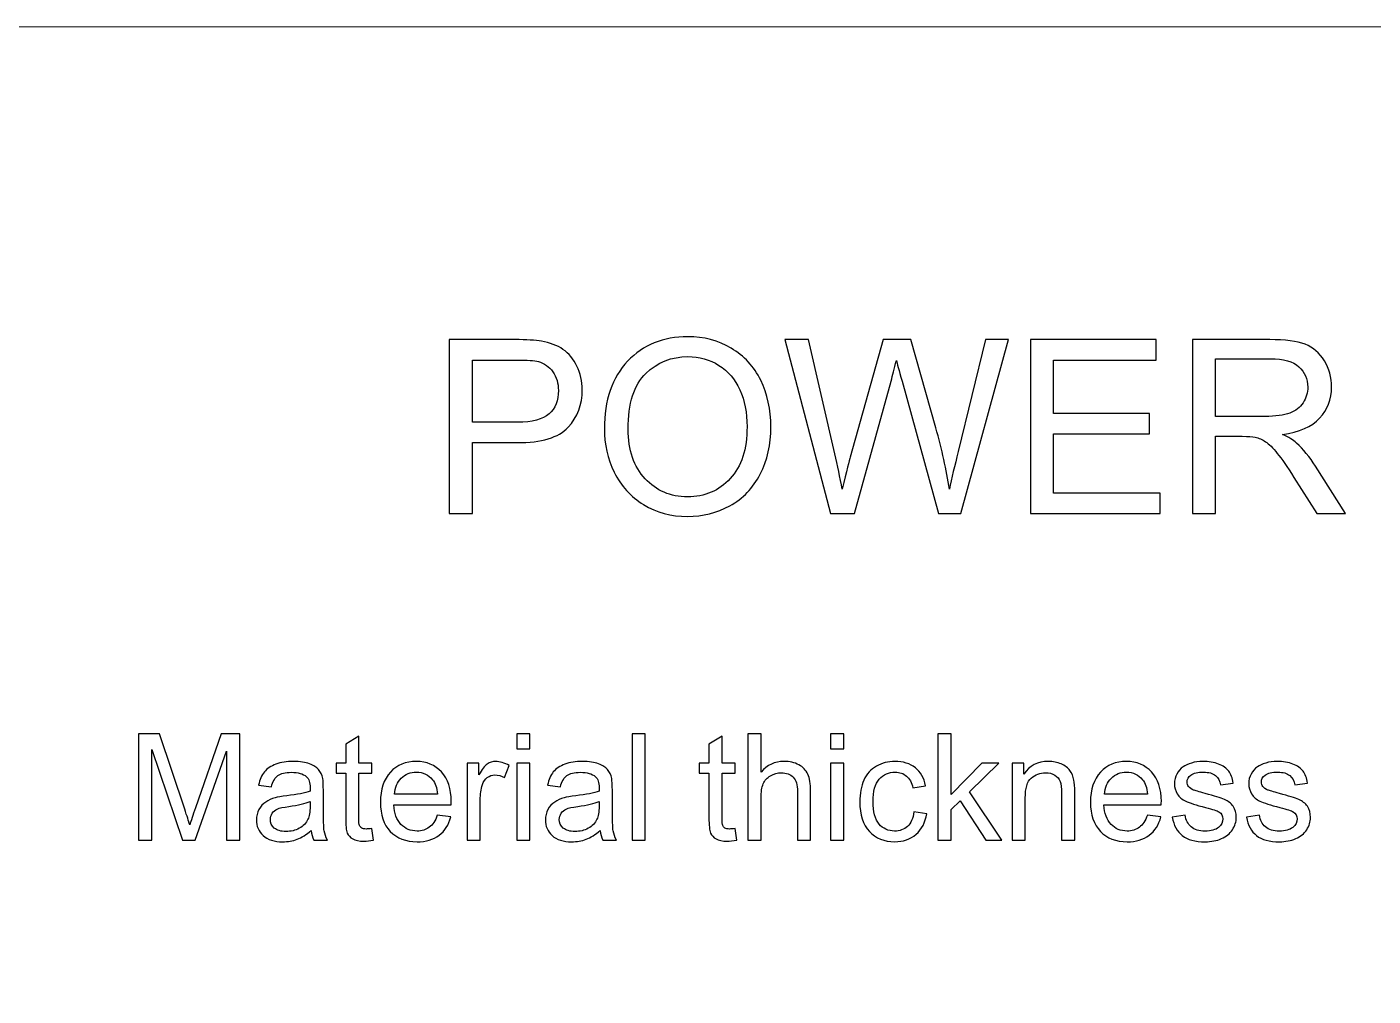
# Model space of a CAD drawing. Header units: centimetres. Extents: x -5.3 to 8.7, y 2.6 to 13.2.
# Drawn here: x -1.89 to 1.627, y 10.618 to 13.152 of the extents above; entities that cross this region are included whole.
import ezdxf

# ---------------------------------------------------------------- set-up
doc = ezdxf.new("R2010")
doc.units = ezdxf.units.CM
doc.header["$MEASUREMENT"] = 0
doc.layers.add('Layer 1', color=7, linetype='Continuous')

msp = doc.modelspace()

# ---------------------------------------------------------------- linework, layer by layer
at = {"layer": 'Layer 1', "color": 250, "lineweight": 9}
msp.add_lwpolyline([(-5.3368, 2.64968), (8.73188, 2.64968), (8.73188, 13.15154), (-5.3368, 13.15154), (-5.3368, 2.64968)], close=True, dxfattribs=at)
at = {"layer": 'Layer 1', "color": 250}
for points, knots in [([(-0.78662, 11.87957), (-0.78662, 11.87957), (-0.78662, 12.33423), (-0.78662, 12.33423), (-0.78662, 12.33423), (-0.61496, 12.33423), (-0.61496, 12.33423), (-0.5848, 12.33423), (-0.56173, 12.33275), (-0.54575, 12.32989), (-0.52342, 12.32619), (-0.50468, 12.3191), (-0.48955, 12.30872), (-0.47442, 12.29825), (-0.46225, 12.28364), (-0.45304, 12.26491), (-0.44383, 12.24618), (-0.43928, 12.22554), (-0.43928, 12.203), (-0.43928, 12.16447), (-0.45156, 12.13177), (-0.47622, 12.1051), (-0.50077, 12.07833), (-0.54532, 12.06499), (-0.60967, 12.06499), (-0.60967, 12.06499), (-0.7263, 12.06499), (-0.7263, 12.06499), (-0.7263, 12.06499), (-0.7263, 11.87957), (-0.7263, 11.87957), (-0.7263, 11.87957), (-0.78662, 11.87957), (-0.78662, 11.87957)], [0, 0, 0, 0, 0.0909091, 0.0909091, 0.0909091, 0.1818182, 0.1818182, 0.1818182, 0.2727273, 0.2727273, 0.2727273, 0.3636364, 0.3636364, 0.3636364, 0.4545455, 0.4545455, 0.4545455, 0.5454545, 0.5454545, 0.5454545, 0.6363636, 0.6363636, 0.6363636, 0.7272727, 0.7272727, 0.7272727, 0.8181818, 0.8181818, 0.8181818, 0.9090909, 0.9090909, 0.9090909, 1, 1, 1, 1]), ([(-0.38149, 12.10087), (-0.38149, 12.17622), (-0.36117, 12.23528), (-0.32064, 12.27793), (-0.2801, 12.32058), (-0.22782, 12.34185), (-0.16368, 12.34185), (-0.12167, 12.34185), (-0.08389, 12.3318), (-0.05013, 12.31179), (-0.01647, 12.29179), (0.00925, 12.26385), (0.02692, 12.22797), (0.0446, 12.1922), (0.05349, 12.15156), (0.05349, 12.10616), (0.05349, 12.06012), (0.04417, 12.01885), (0.02555, 11.98255), (0.00692, 11.94614), (-0.01943, 11.91862), (-0.05351, 11.9), (-0.0877, 11.88126), (-0.12453, 11.87195), (-0.164, 11.87195), (-0.20686, 11.87195), (-0.24507, 11.88232), (-0.27883, 11.90296), (-0.31249, 11.9236), (-0.3381, 11.95175), (-0.35545, 11.98752), (-0.37281, 12.02319), (-0.38149, 12.06097), (-0.38149, 12.10087)], [0, 0, 0, 0, 0.0909091, 0.0909091, 0.0909091, 0.1818182, 0.1818182, 0.1818182, 0.2727273, 0.2727273, 0.2727273, 0.3636364, 0.3636364, 0.3636364, 0.4545455, 0.4545455, 0.4545455, 0.5454545, 0.5454545, 0.5454545, 0.6363636, 0.6363636, 0.6363636, 0.7272727, 0.7272727, 0.7272727, 0.8181818, 0.8181818, 0.8181818, 0.9090909, 0.9090909, 0.9090909, 1, 1, 1, 1]), ([(0.20927, 11.87957), (0.20927, 11.87957), (0.08957, 12.33423), (0.08957, 12.33423), (0.08957, 12.33423), (0.15191, 12.33423), (0.15191, 12.33423), (0.15191, 12.33423), (0.22017, 12.0361), (0.22017, 12.0361), (0.22758, 12.00488), (0.23414, 11.97387), (0.23975, 11.94318), (0.25171, 11.99165), (0.25869, 12.01959), (0.2607, 12.027), (0.2607, 12.027), (0.34664, 12.33423), (0.34664, 12.33423), (0.34664, 12.33423), (0.41914, 12.33423), (0.41914, 12.33423), (0.41914, 12.33423), (0.48433, 12.10404), (0.48433, 12.10404), (0.50031, 12.04689), (0.51216, 11.99324), (0.51978, 11.94318), (0.52582, 11.97186), (0.53354, 12.00477), (0.54296, 12.04192), (0.54296, 12.04192), (0.61397, 12.33423), (0.61397, 12.33423), (0.61397, 12.33423), (0.67441, 12.33423), (0.67441, 12.33423), (0.67441, 12.33423), (0.54995, 11.87957), (0.54995, 11.87957), (0.54995, 11.87957), (0.49142, 11.87957), (0.49142, 11.87957), (0.49142, 11.87957), (0.39606, 12.22596), (0.39606, 12.22596), (0.38802, 12.25496), (0.38315, 12.27274), (0.38135, 12.2793), (0.37617, 12.25856), (0.37151, 12.24078), (0.36749, 12.22607), (0.36749, 12.22607), (0.27213, 11.87957), (0.27213, 11.87957), (0.27213, 11.87957), (0.20927, 11.87957), (0.20927, 11.87957)], [0, 0, 0, 0, 0.0526316, 0.0526316, 0.0526316, 0.1052632, 0.1052632, 0.1052632, 0.1578947, 0.1578947, 0.1578947, 0.2105263, 0.2105263, 0.2105263, 0.2631579, 0.2631579, 0.2631579, 0.3157895, 0.3157895, 0.3157895, 0.3684211, 0.3684211, 0.3684211, 0.4210526, 0.4210526, 0.4210526, 0.4736842, 0.4736842, 0.4736842, 0.5263158, 0.5263158, 0.5263158, 0.5789474, 0.5789474, 0.5789474, 0.6315789, 0.6315789, 0.6315789, 0.6842105, 0.6842105, 0.6842105, 0.7368421, 0.7368421, 0.7368421, 0.7894737, 0.7894737, 0.7894737, 0.8421053, 0.8421053, 0.8421053, 0.8947368, 0.8947368, 0.8947368, 0.9473684, 0.9473684, 0.9473684, 1, 1, 1, 1]), ([(0.73145, 11.87957), (0.73145, 11.87957), (0.73145, 12.33423), (0.73145, 12.33423), (0.73145, 12.33423), (1.05974, 12.33423), (1.05974, 12.33423), (1.05974, 12.33423), (1.05974, 12.28089), (1.05974, 12.28089), (1.05974, 12.28089), (0.79177, 12.28089), (0.79177, 12.28089), (0.79177, 12.28089), (0.79177, 12.14119), (0.79177, 12.14119), (0.79177, 12.14119), (1.0426, 12.14119), (1.0426, 12.14119), (1.0426, 12.14119), (1.0426, 12.08785), (1.0426, 12.08785), (1.0426, 12.08785), (0.79177, 12.08785), (0.79177, 12.08785), (0.79177, 12.08785), (0.79177, 11.93291), (0.79177, 11.93291), (0.79177, 11.93291), (1.07054, 11.93291), (1.07054, 11.93291), (1.07054, 11.93291), (1.07054, 11.87957), (1.07054, 11.87957), (1.07054, 11.87957), (0.73145, 11.87957), (0.73145, 11.87957)], [0, 0, 0, 0, 0.0833333, 0.0833333, 0.0833333, 0.1666667, 0.1666667, 0.1666667, 0.25, 0.25, 0.25, 0.3333333, 0.3333333, 0.3333333, 0.4166667, 0.4166667, 0.4166667, 0.5, 0.5, 0.5, 0.5833333, 0.5833333, 0.5833333, 0.6666667, 0.6666667, 0.6666667, 0.75, 0.75, 0.75, 0.8333333, 0.8333333, 0.8333333, 0.9166667, 0.9166667, 0.9166667, 1, 1, 1, 1]), ([(1.155, 11.87957), (1.155, 11.87957), (1.155, 12.33423), (1.155, 12.33423), (1.155, 12.33423), (1.3565, 12.33423), (1.3565, 12.33423), (1.39704, 12.33423), (1.42783, 12.3301), (1.44889, 12.32195), (1.46996, 12.3138), (1.48678, 12.29941), (1.49938, 12.27877), (1.51197, 12.25814), (1.51822, 12.23528), (1.51822, 12.2103), (1.51822, 12.17802), (1.50774, 12.15082), (1.48689, 12.1287), (1.46604, 12.10658), (1.43387, 12.09261), (1.39026, 12.08658), (1.40624, 12.07896), (1.41831, 12.07134), (1.42656, 12.06393), (1.44413, 12.04785), (1.46075, 12.02763), (1.47631, 12.0034), (1.47631, 12.0034), (1.55494, 11.87957), (1.55494, 11.87957), (1.55494, 11.87957), (1.4798, 11.87957), (1.4798, 11.87957), (1.4798, 11.87957), (1.41968, 11.97419), (1.41968, 11.97419), (1.40222, 12.0016), (1.38772, 12.02245), (1.3764, 12.03694), (1.36497, 12.05144), (1.35481, 12.0615), (1.34581, 12.06732), (1.33692, 12.07303), (1.32772, 12.07706), (1.3184, 12.07938), (1.31163, 12.08076), (1.30052, 12.0815), (1.28496, 12.0815), (1.28496, 12.0815), (1.21532, 12.0815), (1.21532, 12.0815), (1.21532, 12.0815), (1.21532, 11.87957), (1.21532, 11.87957), (1.21532, 11.87957), (1.155, 11.87957), (1.155, 11.87957)], [0, 0, 0, 0, 0.0526316, 0.0526316, 0.0526316, 0.1052632, 0.1052632, 0.1052632, 0.1578947, 0.1578947, 0.1578947, 0.2105263, 0.2105263, 0.2105263, 0.2631579, 0.2631579, 0.2631579, 0.3157895, 0.3157895, 0.3157895, 0.3684211, 0.3684211, 0.3684211, 0.4210526, 0.4210526, 0.4210526, 0.4736842, 0.4736842, 0.4736842, 0.5263158, 0.5263158, 0.5263158, 0.5789474, 0.5789474, 0.5789474, 0.6315789, 0.6315789, 0.6315789, 0.6842105, 0.6842105, 0.6842105, 0.7368421, 0.7368421, 0.7368421, 0.7894737, 0.7894737, 0.7894737, 0.8421053, 0.8421053, 0.8421053, 0.8947368, 0.8947368, 0.8947368, 0.9473684, 0.9473684, 0.9473684, 1, 1, 1, 1]), ([(-0.7263, 12.11833), (-0.7263, 12.11833), (-0.60882, 12.11833), (-0.60882, 12.11833), (-0.56988, 12.11833), (-0.54236, 12.12553), (-0.52596, 12.14003), (-0.50966, 12.15453), (-0.50151, 12.17485), (-0.50151, 12.2012), (-0.50151, 12.22014), (-0.50627, 12.23644), (-0.5159, 12.24999), (-0.52553, 12.26353), (-0.53823, 12.27253), (-0.5539, 12.27687), (-0.56406, 12.27951), (-0.58279, 12.28089), (-0.60999, 12.28089), (-0.60999, 12.28089), (-0.7263, 12.28089), (-0.7263, 12.28089), (-0.7263, 12.28089), (-0.7263, 12.11833), (-0.7263, 12.11833)], [0, 0, 0, 0, 0.125, 0.125, 0.125, 0.25, 0.25, 0.25, 0.375, 0.375, 0.375, 0.5, 0.5, 0.5, 0.625, 0.625, 0.625, 0.75, 0.75, 0.75, 0.875, 0.875, 0.875, 1, 1, 1, 1]), ([(-0.31926, 12.09981), (-0.31926, 12.04509), (-0.30455, 12.00202), (-0.27513, 11.97059), (-0.24571, 11.93915), (-0.20877, 11.92339), (-0.16432, 11.92339), (-0.11902, 11.92339), (-0.08188, 11.93926), (-0.05256, 11.97101), (-0.02335, 12.00276), (-0.00874, 12.04785), (-0.00874, 12.10627), (-0.00874, 12.1432), (-0.01499, 12.17548), (-0.02748, 12.203), (-0.03997, 12.23051), (-0.05827, 12.25189), (-0.0823, 12.26703), (-0.10643, 12.28216), (-0.13342, 12.28978), (-0.16337, 12.28978), (-0.20591, 12.28978), (-0.24253, 12.27518), (-0.27322, 12.24597), (-0.30391, 12.21676), (-0.31926, 12.16807), (-0.31926, 12.09981)], [0, 0, 0, 0, 0.1111111, 0.1111111, 0.1111111, 0.2222222, 0.2222222, 0.2222222, 0.3333333, 0.3333333, 0.3333333, 0.4444444, 0.4444444, 0.4444444, 0.5555556, 0.5555556, 0.5555556, 0.6666667, 0.6666667, 0.6666667, 0.7777778, 0.7777778, 0.7777778, 0.8888889, 0.8888889, 0.8888889, 1, 1, 1, 1]), ([(1.21532, 12.13357), (1.21532, 12.13357), (1.34444, 12.13357), (1.34444, 12.13357), (1.37195, 12.13357), (1.39333, 12.13643), (1.40878, 12.14214), (1.42424, 12.14775), (1.43598, 12.15685), (1.44392, 12.16945), (1.45196, 12.18194), (1.45599, 12.19548), (1.45599, 12.21019), (1.45599, 12.23168), (1.44826, 12.24946), (1.4327, 12.26332), (1.41714, 12.27719), (1.39259, 12.28407), (1.35904, 12.28407), (1.35904, 12.28407), (1.21532, 12.28407), (1.21532, 12.28407), (1.21532, 12.28407), (1.21532, 12.13357), (1.21532, 12.13357)], [0, 0, 0, 0, 0.125, 0.125, 0.125, 0.25, 0.25, 0.25, 0.375, 0.375, 0.375, 0.5, 0.5, 0.5, 0.625, 0.625, 0.625, 0.75, 0.75, 0.75, 0.875, 0.875, 0.875, 1, 1, 1, 1]), ([(-1.59864, 11.02609), (-1.59864, 11.02609), (-1.59864, 11.30394), (-1.59864, 11.30394), (-1.59864, 11.30394), (-1.54353, 11.30394), (-1.54353, 11.30394), (-1.54353, 11.30394), (-1.47782, 11.10726), (-1.47782, 11.10726), (-1.47174, 11.08896), (-1.46734, 11.07524), (-1.46456, 11.06612), (-1.46139, 11.07621), (-1.45641, 11.09109), (-1.44969, 11.11069), (-1.44969, 11.11069), (-1.38281, 11.30394), (-1.38281, 11.30394), (-1.38281, 11.30394), (-1.33359, 11.30394), (-1.33359, 11.30394), (-1.33359, 11.30394), (-1.33359, 11.02609), (-1.33359, 11.02609), (-1.33359, 11.02609), (-1.3689, 11.02609), (-1.3689, 11.02609), (-1.3689, 11.02609), (-1.3689, 11.25854), (-1.3689, 11.25854), (-1.3689, 11.25854), (-1.45001, 11.02609), (-1.45001, 11.02609), (-1.45001, 11.02609), (-1.48312, 11.02609), (-1.48312, 11.02609), (-1.48312, 11.02609), (-1.56332, 11.26281), (-1.56332, 11.26281), (-1.56332, 11.26281), (-1.56332, 11.02609), (-1.56332, 11.02609), (-1.56332, 11.02609), (-1.59864, 11.02609), (-1.59864, 11.02609)], [0, 0, 0, 0, 0.0666667, 0.0666667, 0.0666667, 0.1333333, 0.1333333, 0.1333333, 0.2, 0.2, 0.2, 0.2666667, 0.2666667, 0.2666667, 0.3333333, 0.3333333, 0.3333333, 0.4, 0.4, 0.4, 0.4666667, 0.4666667, 0.4666667, 0.5333333, 0.5333333, 0.5333333, 0.6, 0.6, 0.6, 0.6666667, 0.6666667, 0.6666667, 0.7333333, 0.7333333, 0.7333333, 0.8, 0.8, 0.8, 0.8666667, 0.8666667, 0.8666667, 0.9333333, 0.9333333, 0.9333333, 1, 1, 1, 1]), ([(-0.98893, 11.05655), (-0.98893, 11.05655), (-0.98427, 11.02641), (-0.98427, 11.02641), (-0.99384, 11.02441), (-1.00245, 11.02337), (-1.00995, 11.02337), (-1.0223, 11.02337), (-1.03187, 11.02531), (-1.03873, 11.02926), (-1.04552, 11.0332), (-1.05031, 11.03831), (-1.05309, 11.04472), (-1.05587, 11.05112), (-1.05723, 11.06457), (-1.05723, 11.08508), (-1.05723, 11.08508), (-1.05723, 11.20111), (-1.05723, 11.20111), (-1.05723, 11.20111), (-1.08245, 11.20111), (-1.08245, 11.20111), (-1.08245, 11.20111), (-1.08245, 11.22749), (-1.08245, 11.22749), (-1.08245, 11.22749), (-1.05723, 11.22749), (-1.05723, 11.22749), (-1.05723, 11.22749), (-1.05723, 11.27729), (-1.05723, 11.27729), (-1.05723, 11.27729), (-1.02308, 11.2978), (-1.02308, 11.2978), (-1.02308, 11.2978), (-1.02308, 11.22749), (-1.02308, 11.22749), (-1.02308, 11.22749), (-0.98893, 11.22749), (-0.98893, 11.22749), (-0.98893, 11.22749), (-0.98893, 11.20111), (-0.98893, 11.20111), (-0.98893, 11.20111), (-1.02308, 11.20111), (-1.02308, 11.20111), (-1.02308, 11.20111), (-1.02308, 11.08313), (-1.02308, 11.08313), (-1.02308, 11.07337), (-1.0225, 11.0671), (-1.02127, 11.06431), (-1.0201, 11.06153), (-1.01816, 11.05933), (-1.01545, 11.05765), (-1.01273, 11.05604), (-1.00885, 11.05519), (-1.0038, 11.05519), (-1.00005, 11.05519), (-0.99507, 11.05565), (-0.98893, 11.05655)], [0, 0, 0, 0, 0.05, 0.05, 0.05, 0.1, 0.1, 0.1, 0.15, 0.15, 0.15, 0.2, 0.2, 0.2, 0.25, 0.25, 0.25, 0.3, 0.3, 0.3, 0.35, 0.35, 0.35, 0.4, 0.4, 0.4, 0.45, 0.45, 0.45, 0.5, 0.5, 0.5, 0.55, 0.55, 0.55, 0.6, 0.6, 0.6, 0.65, 0.65, 0.65, 0.7, 0.7, 0.7, 0.75, 0.75, 0.75, 0.8, 0.8, 0.8, 0.85, 0.85, 0.85, 0.9, 0.9, 0.9, 0.95, 0.95, 0.95, 1, 1, 1, 1]), ([(-0.61018, 11.26513), (-0.61018, 11.26513), (-0.61018, 11.30394), (-0.61018, 11.30394), (-0.61018, 11.30394), (-0.57603, 11.30394), (-0.57603, 11.30394), (-0.57603, 11.30394), (-0.57603, 11.26513), (-0.57603, 11.26513), (-0.57603, 11.26513), (-0.61018, 11.26513), (-0.61018, 11.26513)], [0, 0, 0, 0, 0.25, 0.25, 0.25, 0.5, 0.5, 0.5, 0.75, 0.75, 0.75, 1, 1, 1, 1]), ([(-0.30891, 11.02609), (-0.30891, 11.02609), (-0.30891, 11.30394), (-0.30891, 11.30394), (-0.30891, 11.30394), (-0.27476, 11.30394), (-0.27476, 11.30394), (-0.27476, 11.30394), (-0.27476, 11.02609), (-0.27476, 11.02609), (-0.27476, 11.02609), (-0.30891, 11.02609), (-0.30891, 11.02609)], [0, 0, 0, 0, 0.25, 0.25, 0.25, 0.5, 0.5, 0.5, 0.75, 0.75, 0.75, 1, 1, 1, 1]), ([(-0.03999, 11.05655), (-0.03999, 11.05655), (-0.03533, 11.02641), (-0.03533, 11.02641), (-0.0449, 11.02441), (-0.05351, 11.02337), (-0.06101, 11.02337), (-0.07336, 11.02337), (-0.08293, 11.02531), (-0.08979, 11.02926), (-0.09658, 11.0332), (-0.10137, 11.03831), (-0.10415, 11.04472), (-0.10693, 11.05112), (-0.10829, 11.06457), (-0.10829, 11.08508), (-0.10829, 11.08508), (-0.10829, 11.20111), (-0.10829, 11.20111), (-0.10829, 11.20111), (-0.13351, 11.20111), (-0.13351, 11.20111), (-0.13351, 11.20111), (-0.13351, 11.22749), (-0.13351, 11.22749), (-0.13351, 11.22749), (-0.10829, 11.22749), (-0.10829, 11.22749), (-0.10829, 11.22749), (-0.10829, 11.27729), (-0.10829, 11.27729), (-0.10829, 11.27729), (-0.07414, 11.2978), (-0.07414, 11.2978), (-0.07414, 11.2978), (-0.07414, 11.22749), (-0.07414, 11.22749), (-0.07414, 11.22749), (-0.03999, 11.22749), (-0.03999, 11.22749), (-0.03999, 11.22749), (-0.03999, 11.20111), (-0.03999, 11.20111), (-0.03999, 11.20111), (-0.07414, 11.20111), (-0.07414, 11.20111), (-0.07414, 11.20111), (-0.07414, 11.08313), (-0.07414, 11.08313), (-0.07414, 11.07337), (-0.07356, 11.0671), (-0.07233, 11.06431), (-0.07116, 11.06153), (-0.06922, 11.05933), (-0.06651, 11.05765), (-0.06379, 11.05604), (-0.05991, 11.05519), (-0.05486, 11.05519), (-0.05111, 11.05519), (-0.04613, 11.05565), (-0.03999, 11.05655)], [0, 0, 0, 0, 0.05, 0.05, 0.05, 0.1, 0.1, 0.1, 0.15, 0.15, 0.15, 0.2, 0.2, 0.2, 0.25, 0.25, 0.25, 0.3, 0.3, 0.3, 0.35, 0.35, 0.35, 0.4, 0.4, 0.4, 0.45, 0.45, 0.45, 0.5, 0.5, 0.5, 0.55, 0.55, 0.55, 0.6, 0.6, 0.6, 0.65, 0.65, 0.65, 0.7, 0.7, 0.7, 0.75, 0.75, 0.75, 0.8, 0.8, 0.8, 0.85, 0.85, 0.85, 0.9, 0.9, 0.9, 0.95, 0.95, 0.95, 1, 1, 1, 1]), ([(-0.00629, 11.02609), (-0.00629, 11.02609), (-0.00629, 11.30394), (-0.00629, 11.30394), (-0.00629, 11.30394), (0.02786, 11.30394), (0.02786, 11.30394), (0.02786, 11.30394), (0.02786, 11.20395), (0.02786, 11.20395), (0.04371, 11.22251), (0.06369, 11.23176), (0.08788, 11.23176), (0.10269, 11.23176), (0.11556, 11.22885), (0.12656, 11.22297), (0.13749, 11.21708), (0.14531, 11.209), (0.15004, 11.19865), (0.15476, 11.1883), (0.15709, 11.17323), (0.15709, 11.15357), (0.15709, 11.15357), (0.15709, 11.02609), (0.15709, 11.02609), (0.15709, 11.02609), (0.12294, 11.02609), (0.12294, 11.02609), (0.12294, 11.02609), (0.12294, 11.15344), (0.12294, 11.15344), (0.12294, 11.17045), (0.11925, 11.18287), (0.11194, 11.19063), (0.10457, 11.19839), (0.09422, 11.20227), (0.08077, 11.20227), (0.07074, 11.20227), (0.0613, 11.19968), (0.05244, 11.19444), (0.04358, 11.1892), (0.0373, 11.18209), (0.03349, 11.1731), (0.02974, 11.16417), (0.02786, 11.15182), (0.02786, 11.13604), (0.02786, 11.13604), (0.02786, 11.02609), (0.02786, 11.02609), (0.02786, 11.02609), (-0.00629, 11.02609), (-0.00629, 11.02609)], [0, 0, 0, 0, 0.0588235, 0.0588235, 0.0588235, 0.1176471, 0.1176471, 0.1176471, 0.1764706, 0.1764706, 0.1764706, 0.2352941, 0.2352941, 0.2352941, 0.2941176, 0.2941176, 0.2941176, 0.3529412, 0.3529412, 0.3529412, 0.4117647, 0.4117647, 0.4117647, 0.4705882, 0.4705882, 0.4705882, 0.5294118, 0.5294118, 0.5294118, 0.5882353, 0.5882353, 0.5882353, 0.6470588, 0.6470588, 0.6470588, 0.7058824, 0.7058824, 0.7058824, 0.7647059, 0.7647059, 0.7647059, 0.8235294, 0.8235294, 0.8235294, 0.8823529, 0.8823529, 0.8823529, 0.9411765, 0.9411765, 0.9411765, 1, 1, 1, 1]), ([(0.20954, 11.26513), (0.20954, 11.26513), (0.20954, 11.30394), (0.20954, 11.30394), (0.20954, 11.30394), (0.24369, 11.30394), (0.24369, 11.30394), (0.24369, 11.30394), (0.24369, 11.26513), (0.24369, 11.26513), (0.24369, 11.26513), (0.20954, 11.26513), (0.20954, 11.26513)], [0, 0, 0, 0, 0.25, 0.25, 0.25, 0.5, 0.5, 0.5, 0.75, 0.75, 0.75, 1, 1, 1, 1]), ([(0.48991, 11.02609), (0.48991, 11.02609), (0.48991, 11.30394), (0.48991, 11.30394), (0.48991, 11.30394), (0.52406, 11.30394), (0.52406, 11.30394), (0.52406, 11.30394), (0.52406, 11.14568), (0.52406, 11.14568), (0.52406, 11.14568), (0.60478, 11.22749), (0.60478, 11.22749), (0.60478, 11.22749), (0.64889, 11.22749), (0.64889, 11.22749), (0.64889, 11.22749), (0.57205, 11.15266), (0.57205, 11.15266), (0.57205, 11.15266), (0.65665, 11.02609), (0.65665, 11.02609), (0.65665, 11.02609), (0.61461, 11.02609), (0.61461, 11.02609), (0.61461, 11.02609), (0.54773, 11.12899), (0.54773, 11.12899), (0.54773, 11.12899), (0.52406, 11.10597), (0.52406, 11.10597), (0.52406, 11.10597), (0.52406, 11.02609), (0.52406, 11.02609), (0.52406, 11.02609), (0.48991, 11.02609), (0.48991, 11.02609)], [0, 0, 0, 0, 0.0833333, 0.0833333, 0.0833333, 0.1666667, 0.1666667, 0.1666667, 0.25, 0.25, 0.25, 0.3333333, 0.3333333, 0.3333333, 0.4166667, 0.4166667, 0.4166667, 0.5, 0.5, 0.5, 0.5833333, 0.5833333, 0.5833333, 0.6666667, 0.6666667, 0.6666667, 0.75, 0.75, 0.75, 0.8333333, 0.8333333, 0.8333333, 0.9166667, 0.9166667, 0.9166667, 1, 1, 1, 1]), ([(-1.14733, 11.05131), (-1.16, 11.04051), (-1.17223, 11.03295), (-1.18393, 11.02848), (-1.19564, 11.02402), (-1.20819, 11.02182), (-1.22164, 11.02182), (-1.24376, 11.02182), (-1.26077, 11.02719), (-1.27267, 11.03799), (-1.28457, 11.04873), (-1.29052, 11.0625), (-1.29052, 11.07925), (-1.29052, 11.08909), (-1.28826, 11.09808), (-1.28379, 11.10622), (-1.27927, 11.11437), (-1.27338, 11.12084), (-1.26614, 11.12576), (-1.25883, 11.13067), (-1.25068, 11.13442), (-1.24156, 11.13695), (-1.23483, 11.13869), (-1.22468, 11.14037), (-1.21116, 11.14206), (-1.18361, 11.14529), (-1.16324, 11.14923), (-1.15024, 11.15376), (-1.15011, 11.15842), (-1.15004, 11.16139), (-1.15004, 11.16262), (-1.15004, 11.17646), (-1.15328, 11.18623), (-1.15974, 11.19192), (-1.16847, 11.19962), (-1.18147, 11.20343), (-1.19868, 11.20343), (-1.21478, 11.20343), (-1.22668, 11.20059), (-1.23432, 11.19496), (-1.24201, 11.18933), (-1.24764, 11.17937), (-1.25133, 11.16502), (-1.25133, 11.16502), (-1.2847, 11.16967), (-1.2847, 11.16967), (-1.28166, 11.18397), (-1.27668, 11.19554), (-1.26969, 11.20434), (-1.26271, 11.21313), (-1.25262, 11.21986), (-1.23943, 11.22465), (-1.2263, 11.22937), (-1.21097, 11.23176), (-1.19363, 11.23176), (-1.17643, 11.23176), (-1.1624, 11.22976), (-1.15159, 11.22568), (-1.14086, 11.22161), (-1.1329, 11.21656), (-1.12786, 11.21042), (-1.12281, 11.20427), (-1.11926, 11.19651), (-1.11719, 11.18713), (-1.11609, 11.18131), (-1.1155, 11.17084), (-1.1155, 11.15577), (-1.1155, 11.15577), (-1.1155, 11.11049), (-1.1155, 11.11049), (-1.1155, 11.07887), (-1.11479, 11.05888), (-1.11337, 11.05041), (-1.11201, 11.04194), (-1.10917, 11.03385), (-1.10503, 11.02609), (-1.10503, 11.02609), (-1.14073, 11.02609), (-1.14073, 11.02609), (-1.14416, 11.03327), (-1.14636, 11.04168), (-1.14733, 11.05131)], [0, 0, 0, 0, 0.037037, 0.037037, 0.037037, 0.0740741, 0.0740741, 0.0740741, 0.1111111, 0.1111111, 0.1111111, 0.1481481, 0.1481481, 0.1481481, 0.1851852, 0.1851852, 0.1851852, 0.2222222, 0.2222222, 0.2222222, 0.2592593, 0.2592593, 0.2592593, 0.2962963, 0.2962963, 0.2962963, 0.3333333, 0.3333333, 0.3333333, 0.3703704, 0.3703704, 0.3703704, 0.4074074, 0.4074074, 0.4074074, 0.4444444, 0.4444444, 0.4444444, 0.4814815, 0.4814815, 0.4814815, 0.5185185, 0.5185185, 0.5185185, 0.5555556, 0.5555556, 0.5555556, 0.5925926, 0.5925926, 0.5925926, 0.6296296, 0.6296296, 0.6296296, 0.6666667, 0.6666667, 0.6666667, 0.7037037, 0.7037037, 0.7037037, 0.7407407, 0.7407407, 0.7407407, 0.7777778, 0.7777778, 0.7777778, 0.8148148, 0.8148148, 0.8148148, 0.8518519, 0.8518519, 0.8518519, 0.8888889, 0.8888889, 0.8888889, 0.9259259, 0.9259259, 0.9259259, 0.962963, 0.962963, 0.962963, 1, 1, 1, 1]), ([(-0.81785, 11.09128), (-0.81785, 11.09128), (-0.78254, 11.08663), (-0.78254, 11.08663), (-0.78804, 11.06612), (-0.79832, 11.05015), (-0.81333, 11.03883), (-0.82833, 11.02751), (-0.84748, 11.02182), (-0.87082, 11.02182), (-0.90019, 11.02182), (-0.92347, 11.03088), (-0.94068, 11.04899), (-0.95788, 11.06703), (-0.96648, 11.09245), (-0.96648, 11.12511), (-0.96648, 11.15887), (-0.95782, 11.18513), (-0.94042, 11.20376), (-0.92302, 11.22245), (-0.90045, 11.23176), (-0.8727, 11.23176), (-0.84586, 11.23176), (-0.82393, 11.22264), (-0.80692, 11.20434), (-0.78991, 11.18604), (-0.78138, 11.16029), (-0.78138, 11.12711), (-0.78138, 11.12511), (-0.78144, 11.12207), (-0.78157, 11.11806), (-0.78157, 11.11806), (-0.93156, 11.11806), (-0.93156, 11.11806), (-0.93026, 11.09601), (-0.92405, 11.07906), (-0.9128, 11.06735), (-0.90161, 11.05565), (-0.88758, 11.04976), (-0.87082, 11.04976), (-0.85834, 11.04976), (-0.84767, 11.05306), (-0.83887, 11.05966), (-0.83001, 11.06625), (-0.82303, 11.0768), (-0.81785, 11.09128)], [0, 0, 0, 0, 0.0666667, 0.0666667, 0.0666667, 0.1333333, 0.1333333, 0.1333333, 0.2, 0.2, 0.2, 0.2666667, 0.2666667, 0.2666667, 0.3333333, 0.3333333, 0.3333333, 0.4, 0.4, 0.4, 0.4666667, 0.4666667, 0.4666667, 0.5333333, 0.5333333, 0.5333333, 0.6, 0.6, 0.6, 0.6666667, 0.6666667, 0.6666667, 0.7333333, 0.7333333, 0.7333333, 0.8, 0.8, 0.8, 0.8666667, 0.8666667, 0.8666667, 0.9333333, 0.9333333, 0.9333333, 1, 1, 1, 1]), ([(-0.73979, 11.02609), (-0.73979, 11.02609), (-0.73979, 11.22749), (-0.73979, 11.22749), (-0.73979, 11.22749), (-0.70913, 11.22749), (-0.70913, 11.22749), (-0.70913, 11.22749), (-0.70913, 11.19664), (-0.70913, 11.19664), (-0.7013, 11.21094), (-0.69406, 11.22038), (-0.6874, 11.22491), (-0.68074, 11.2295), (-0.67343, 11.23176), (-0.66547, 11.23176), (-0.65396, 11.23176), (-0.64225, 11.22814), (-0.63035, 11.22096), (-0.63035, 11.22096), (-0.64251, 11.18946), (-0.64251, 11.18946), (-0.65079, 11.19412), (-0.65907, 11.19645), (-0.66735, 11.19645), (-0.67479, 11.19645), (-0.68145, 11.19418), (-0.68733, 11.18972), (-0.69322, 11.18526), (-0.69742, 11.17905), (-0.69995, 11.1711), (-0.70376, 11.159), (-0.70564, 11.14574), (-0.70564, 11.13132), (-0.70564, 11.13132), (-0.70564, 11.02609), (-0.70564, 11.02609), (-0.70564, 11.02609), (-0.73979, 11.02609), (-0.73979, 11.02609)], [0, 0, 0, 0, 0.0769231, 0.0769231, 0.0769231, 0.1538462, 0.1538462, 0.1538462, 0.2307692, 0.2307692, 0.2307692, 0.3076923, 0.3076923, 0.3076923, 0.3846154, 0.3846154, 0.3846154, 0.4615385, 0.4615385, 0.4615385, 0.5384615, 0.5384615, 0.5384615, 0.6153846, 0.6153846, 0.6153846, 0.6923077, 0.6923077, 0.6923077, 0.7692308, 0.7692308, 0.7692308, 0.8461538, 0.8461538, 0.8461538, 0.9230769, 0.9230769, 0.9230769, 1, 1, 1, 1]), ([(-0.61018, 11.02609), (-0.61018, 11.02609), (-0.61018, 11.22749), (-0.61018, 11.22749), (-0.61018, 11.22749), (-0.57603, 11.22749), (-0.57603, 11.22749), (-0.57603, 11.22749), (-0.57603, 11.02609), (-0.57603, 11.02609), (-0.57603, 11.02609), (-0.61018, 11.02609), (-0.61018, 11.02609)], [0, 0, 0, 0, 0.25, 0.25, 0.25, 0.5, 0.5, 0.5, 0.75, 0.75, 0.75, 1, 1, 1, 1]), ([(-0.39242, 11.05131), (-0.40509, 11.04051), (-0.41732, 11.03295), (-0.42902, 11.02848), (-0.44073, 11.02402), (-0.45328, 11.02182), (-0.46673, 11.02182), (-0.48885, 11.02182), (-0.50586, 11.02719), (-0.51776, 11.03799), (-0.52966, 11.04873), (-0.53561, 11.0625), (-0.53561, 11.07925), (-0.53561, 11.08909), (-0.53335, 11.09808), (-0.52888, 11.10622), (-0.52436, 11.11437), (-0.51847, 11.12084), (-0.51123, 11.12576), (-0.50392, 11.13067), (-0.49577, 11.13442), (-0.48665, 11.13695), (-0.47992, 11.13869), (-0.46977, 11.14037), (-0.45625, 11.14206), (-0.4287, 11.14529), (-0.40833, 11.14923), (-0.39533, 11.15376), (-0.3952, 11.15842), (-0.39513, 11.16139), (-0.39513, 11.16262), (-0.39513, 11.17646), (-0.39837, 11.18623), (-0.40483, 11.19192), (-0.41356, 11.19962), (-0.42656, 11.20343), (-0.44377, 11.20343), (-0.45987, 11.20343), (-0.47177, 11.20059), (-0.47941, 11.19496), (-0.4871, 11.18933), (-0.49273, 11.17937), (-0.49642, 11.16502), (-0.49642, 11.16502), (-0.52979, 11.16967), (-0.52979, 11.16967), (-0.52675, 11.18397), (-0.52177, 11.19554), (-0.51478, 11.20434), (-0.5078, 11.21313), (-0.49771, 11.21986), (-0.48452, 11.22465), (-0.47139, 11.22937), (-0.45606, 11.23176), (-0.43872, 11.23176), (-0.42152, 11.23176), (-0.40749, 11.22976), (-0.39668, 11.22568), (-0.38595, 11.22161), (-0.37799, 11.21656), (-0.37295, 11.21042), (-0.3679, 11.20427), (-0.36435, 11.19651), (-0.36228, 11.18713), (-0.36118, 11.18131), (-0.36059, 11.17084), (-0.36059, 11.15577), (-0.36059, 11.15577), (-0.36059, 11.11049), (-0.36059, 11.11049), (-0.36059, 11.07887), (-0.35988, 11.05888), (-0.35846, 11.05041), (-0.3571, 11.04194), (-0.35426, 11.03385), (-0.35012, 11.02609), (-0.35012, 11.02609), (-0.38582, 11.02609), (-0.38582, 11.02609), (-0.38925, 11.03327), (-0.39145, 11.04168), (-0.39242, 11.05131)], [0, 0, 0, 0, 0.037037, 0.037037, 0.037037, 0.0740741, 0.0740741, 0.0740741, 0.1111111, 0.1111111, 0.1111111, 0.1481481, 0.1481481, 0.1481481, 0.1851852, 0.1851852, 0.1851852, 0.2222222, 0.2222222, 0.2222222, 0.2592593, 0.2592593, 0.2592593, 0.2962963, 0.2962963, 0.2962963, 0.3333333, 0.3333333, 0.3333333, 0.3703704, 0.3703704, 0.3703704, 0.4074074, 0.4074074, 0.4074074, 0.4444444, 0.4444444, 0.4444444, 0.4814815, 0.4814815, 0.4814815, 0.5185185, 0.5185185, 0.5185185, 0.5555556, 0.5555556, 0.5555556, 0.5925926, 0.5925926, 0.5925926, 0.6296296, 0.6296296, 0.6296296, 0.6666667, 0.6666667, 0.6666667, 0.7037037, 0.7037037, 0.7037037, 0.7407407, 0.7407407, 0.7407407, 0.7777778, 0.7777778, 0.7777778, 0.8148148, 0.8148148, 0.8148148, 0.8518519, 0.8518519, 0.8518519, 0.8888889, 0.8888889, 0.8888889, 0.9259259, 0.9259259, 0.9259259, 0.962963, 0.962963, 0.962963, 1, 1, 1, 1]), ([(0.20954, 11.02609), (0.20954, 11.02609), (0.20954, 11.22749), (0.20954, 11.22749), (0.20954, 11.22749), (0.24369, 11.22749), (0.24369, 11.22749), (0.24369, 11.22749), (0.24369, 11.02609), (0.24369, 11.02609), (0.24369, 11.02609), (0.20954, 11.02609), (0.20954, 11.02609)], [0, 0, 0, 0, 0.25, 0.25, 0.25, 0.5, 0.5, 0.5, 0.75, 0.75, 0.75, 1, 1, 1, 1]), ([(0.4273, 11.09982), (0.4273, 11.09982), (0.46068, 11.09516), (0.46068, 11.09516), (0.45699, 11.0722), (0.44768, 11.05429), (0.43261, 11.04129), (0.41754, 11.02829), (0.39898, 11.02182), (0.37705, 11.02182), (0.34956, 11.02182), (0.32744, 11.03081), (0.31076, 11.04879), (0.29401, 11.06677), (0.28566, 11.09251), (0.28566, 11.12602), (0.28566, 11.14775), (0.28928, 11.1667), (0.29646, 11.183), (0.30364, 11.19923), (0.31457, 11.21145), (0.32932, 11.21954), (0.344, 11.22769), (0.35998, 11.23176), (0.37731, 11.23176), (0.39911, 11.23176), (0.41702, 11.22626), (0.43086, 11.2152), (0.44477, 11.20414), (0.45369, 11.18843), (0.45757, 11.16812), (0.45757, 11.16812), (0.42459, 11.16308), (0.42459, 11.16308), (0.42142, 11.17659), (0.41586, 11.18675), (0.40777, 11.1936), (0.39975, 11.20039), (0.39005, 11.20382), (0.37867, 11.20382), (0.36146, 11.20382), (0.34749, 11.19768), (0.33669, 11.18539), (0.32596, 11.17304), (0.32059, 11.15363), (0.32059, 11.12699), (0.32059, 11.09995), (0.32576, 11.08035), (0.33611, 11.06813), (0.34652, 11.05591), (0.36004, 11.04976), (0.37666, 11.04976), (0.39012, 11.04976), (0.4013, 11.05384), (0.41023, 11.06205), (0.41922, 11.0702), (0.42491, 11.08281), (0.4273, 11.09982)], [0, 0, 0, 0, 0.0526316, 0.0526316, 0.0526316, 0.1052632, 0.1052632, 0.1052632, 0.1578947, 0.1578947, 0.1578947, 0.2105263, 0.2105263, 0.2105263, 0.2631579, 0.2631579, 0.2631579, 0.3157895, 0.3157895, 0.3157895, 0.3684211, 0.3684211, 0.3684211, 0.4210526, 0.4210526, 0.4210526, 0.4736842, 0.4736842, 0.4736842, 0.5263158, 0.5263158, 0.5263158, 0.5789474, 0.5789474, 0.5789474, 0.6315789, 0.6315789, 0.6315789, 0.6842105, 0.6842105, 0.6842105, 0.7368421, 0.7368421, 0.7368421, 0.7894737, 0.7894737, 0.7894737, 0.8421053, 0.8421053, 0.8421053, 0.8947368, 0.8947368, 0.8947368, 0.9473684, 0.9473684, 0.9473684, 1, 1, 1, 1]), ([(0.68381, 11.02609), (0.68381, 11.02609), (0.68381, 11.22749), (0.68381, 11.22749), (0.68381, 11.22749), (0.71447, 11.22749), (0.71447, 11.22749), (0.71447, 11.22749), (0.71447, 11.19891), (0.71447, 11.19891), (0.72921, 11.22083), (0.75056, 11.23176), (0.77843, 11.23176), (0.79059, 11.23176), (0.80172, 11.22956), (0.81187, 11.22523), (0.82203, 11.2209), (0.82966, 11.21514), (0.8347, 11.20809), (0.83975, 11.20104), (0.8433, 11.19263), (0.84531, 11.18293), (0.84654, 11.17659), (0.84719, 11.16553), (0.84719, 11.14975), (0.84719, 11.14975), (0.84719, 11.02609), (0.84719, 11.02609), (0.84719, 11.02609), (0.81304, 11.02609), (0.81304, 11.02609), (0.81304, 11.02609), (0.81304, 11.14846), (0.81304, 11.14846), (0.81304, 11.16236), (0.81174, 11.17278), (0.80909, 11.17963), (0.80644, 11.18649), (0.80172, 11.19199), (0.79499, 11.19612), (0.78826, 11.2002), (0.78031, 11.20227), (0.77125, 11.20227), (0.75677, 11.20227), (0.74428, 11.19768), (0.73374, 11.18843), (0.7232, 11.17924), (0.71796, 11.16172), (0.71796, 11.13598), (0.71796, 11.13598), (0.71796, 11.02609), (0.71796, 11.02609), (0.71796, 11.02609), (0.68381, 11.02609), (0.68381, 11.02609)], [0, 0, 0, 0, 0.0555556, 0.0555556, 0.0555556, 0.1111111, 0.1111111, 0.1111111, 0.1666667, 0.1666667, 0.1666667, 0.2222222, 0.2222222, 0.2222222, 0.2777778, 0.2777778, 0.2777778, 0.3333333, 0.3333333, 0.3333333, 0.3888889, 0.3888889, 0.3888889, 0.4444444, 0.4444444, 0.4444444, 0.5, 0.5, 0.5, 0.5555556, 0.5555556, 0.5555556, 0.6111111, 0.6111111, 0.6111111, 0.6666667, 0.6666667, 0.6666667, 0.7222222, 0.7222222, 0.7222222, 0.7777778, 0.7777778, 0.7777778, 0.8333333, 0.8333333, 0.8333333, 0.8888889, 0.8888889, 0.8888889, 0.9444444, 0.9444444, 0.9444444, 1, 1, 1, 1]), ([(1.03702, 11.09128), (1.03702, 11.09128), (1.07233, 11.08663), (1.07233, 11.08663), (1.06683, 11.06612), (1.05655, 11.05015), (1.04154, 11.03883), (1.02654, 11.02751), (1.00739, 11.02182), (0.98405, 11.02182), (0.95468, 11.02182), (0.9314, 11.03088), (0.91419, 11.04899), (0.89699, 11.06703), (0.88839, 11.09245), (0.88839, 11.12511), (0.88839, 11.15887), (0.89705, 11.18513), (0.91445, 11.20376), (0.93185, 11.22245), (0.95442, 11.23176), (0.98217, 11.23176), (1.00901, 11.23176), (1.03094, 11.22264), (1.04795, 11.20434), (1.06496, 11.18604), (1.07349, 11.16029), (1.07349, 11.12711), (1.07349, 11.12511), (1.07343, 11.12207), (1.0733, 11.11806), (1.0733, 11.11806), (0.92331, 11.11806), (0.92331, 11.11806), (0.92461, 11.09601), (0.93082, 11.07906), (0.94207, 11.06735), (0.95326, 11.05565), (0.96729, 11.04976), (0.98405, 11.04976), (0.99653, 11.04976), (1.0072, 11.05306), (1.016, 11.05966), (1.02486, 11.06625), (1.03184, 11.0768), (1.03702, 11.09128)], [0, 0, 0, 0, 0.0666667, 0.0666667, 0.0666667, 0.1333333, 0.1333333, 0.1333333, 0.2, 0.2, 0.2, 0.2666667, 0.2666667, 0.2666667, 0.3333333, 0.3333333, 0.3333333, 0.4, 0.4, 0.4, 0.4666667, 0.4666667, 0.4666667, 0.5333333, 0.5333333, 0.5333333, 0.6, 0.6, 0.6, 0.6666667, 0.6666667, 0.6666667, 0.7333333, 0.7333333, 0.7333333, 0.8, 0.8, 0.8, 0.8666667, 0.8666667, 0.8666667, 0.9333333, 0.9333333, 0.9333333, 1, 1, 1, 1]), ([(1.10189, 11.08624), (1.10189, 11.08624), (1.13565, 11.09167), (1.13565, 11.09167), (1.13753, 11.07815), (1.14283, 11.06781), (1.1515, 11.06056), (1.16016, 11.05338), (1.17232, 11.04976), (1.18785, 11.04976), (1.20356, 11.04976), (1.2152, 11.05293), (1.22284, 11.05933), (1.2304, 11.06567), (1.23422, 11.07317), (1.23422, 11.08178), (1.23422, 11.08947), (1.23079, 11.09555), (1.224, 11.09995), (1.21921, 11.10299), (1.20757, 11.10681), (1.18907, 11.11153), (1.16411, 11.1178), (1.14684, 11.12323), (1.13714, 11.12783), (1.1275, 11.13248), (1.12019, 11.13882), (1.11521, 11.14697), (1.11023, 11.15506), (1.10771, 11.16405), (1.10771, 11.17388), (1.10771, 11.18287), (1.10978, 11.19114), (1.11386, 11.19878), (1.11799, 11.20641), (1.12356, 11.21275), (1.13061, 11.21779), (1.13591, 11.22167), (1.14315, 11.22497), (1.15227, 11.22769), (1.16146, 11.2304), (1.17122, 11.23176), (1.1817, 11.23176), (1.19748, 11.23176), (1.21132, 11.2295), (1.22322, 11.22491), (1.23519, 11.22038), (1.24398, 11.21417), (1.24968, 11.20641), (1.2553, 11.19858), (1.25925, 11.18817), (1.26138, 11.17511), (1.26138, 11.17511), (1.22801, 11.17045), (1.22801, 11.17045), (1.22652, 11.18093), (1.22212, 11.18914), (1.21488, 11.19503), (1.20764, 11.20091), (1.19742, 11.20382), (1.18416, 11.20382), (1.16857, 11.20382), (1.15738, 11.20123), (1.15072, 11.19606), (1.14406, 11.19089), (1.1407, 11.18481), (1.1407, 11.17789), (1.1407, 11.17349), (1.14205, 11.16948), (1.14484, 11.16592), (1.14762, 11.1623), (1.15195, 11.15926), (1.1579, 11.15687), (1.16133, 11.15557), (1.17129, 11.15266), (1.18797, 11.14813), (1.21203, 11.14173), (1.22885, 11.13643), (1.23842, 11.13235), (1.24799, 11.12828), (1.2555, 11.12226), (1.26093, 11.1145), (1.26643, 11.10668), (1.26914, 11.09698), (1.26914, 11.08533), (1.26914, 11.07402), (1.26585, 11.06334), (1.25918, 11.05332), (1.25252, 11.04329), (1.24295, 11.03553), (1.23047, 11.03004), (1.21792, 11.02454), (1.20376, 11.02182), (1.18797, 11.02182), (1.16185, 11.02182), (1.14186, 11.02725), (1.12815, 11.03806), (1.11444, 11.04892), (1.10571, 11.06496), (1.10189, 11.08624)], [0, 0, 0, 0, 0.030303, 0.030303, 0.030303, 0.0606061, 0.0606061, 0.0606061, 0.0909091, 0.0909091, 0.0909091, 0.1212121, 0.1212121, 0.1212121, 0.1515152, 0.1515152, 0.1515152, 0.1818182, 0.1818182, 0.1818182, 0.2121212, 0.2121212, 0.2121212, 0.2424242, 0.2424242, 0.2424242, 0.2727273, 0.2727273, 0.2727273, 0.3030303, 0.3030303, 0.3030303, 0.3333333, 0.3333333, 0.3333333, 0.3636364, 0.3636364, 0.3636364, 0.3939394, 0.3939394, 0.3939394, 0.4242424, 0.4242424, 0.4242424, 0.4545455, 0.4545455, 0.4545455, 0.4848485, 0.4848485, 0.4848485, 0.5151515, 0.5151515, 0.5151515, 0.5454545, 0.5454545, 0.5454545, 0.5757576, 0.5757576, 0.5757576, 0.6060606, 0.6060606, 0.6060606, 0.6363636, 0.6363636, 0.6363636, 0.6666667, 0.6666667, 0.6666667, 0.6969697, 0.6969697, 0.6969697, 0.7272727, 0.7272727, 0.7272727, 0.7575758, 0.7575758, 0.7575758, 0.7878788, 0.7878788, 0.7878788, 0.8181818, 0.8181818, 0.8181818, 0.8484848, 0.8484848, 0.8484848, 0.8787879, 0.8787879, 0.8787879, 0.9090909, 0.9090909, 0.9090909, 0.9393939, 0.9393939, 0.9393939, 0.969697, 0.969697, 0.969697, 1, 1, 1, 1]), ([(1.29592, 11.08624), (1.29592, 11.08624), (1.32968, 11.09167), (1.32968, 11.09167), (1.33156, 11.07815), (1.33686, 11.06781), (1.34553, 11.06056), (1.35419, 11.05338), (1.36635, 11.04976), (1.38188, 11.04976), (1.39759, 11.04976), (1.40923, 11.05293), (1.41687, 11.05933), (1.42443, 11.06567), (1.42825, 11.07317), (1.42825, 11.08178), (1.42825, 11.08947), (1.42482, 11.09555), (1.41803, 11.09995), (1.41324, 11.10299), (1.4016, 11.10681), (1.3831, 11.11153), (1.35814, 11.1178), (1.34087, 11.12323), (1.33117, 11.12783), (1.32153, 11.13248), (1.31422, 11.13882), (1.30924, 11.14697), (1.30426, 11.15506), (1.30174, 11.16405), (1.30174, 11.17388), (1.30174, 11.18287), (1.30381, 11.19114), (1.30789, 11.19878), (1.31202, 11.20641), (1.31759, 11.21275), (1.32464, 11.21779), (1.32994, 11.22167), (1.33718, 11.22497), (1.3463, 11.22769), (1.35549, 11.2304), (1.36525, 11.23176), (1.37573, 11.23176), (1.39151, 11.23176), (1.40535, 11.2295), (1.41725, 11.22491), (1.42922, 11.22038), (1.43801, 11.21417), (1.44371, 11.20641), (1.44933, 11.19858), (1.45328, 11.18817), (1.45541, 11.17511), (1.45541, 11.17511), (1.42204, 11.17045), (1.42204, 11.17045), (1.42055, 11.18093), (1.41615, 11.18914), (1.40891, 11.19503), (1.40167, 11.20091), (1.39145, 11.20382), (1.37819, 11.20382), (1.3626, 11.20382), (1.35141, 11.20123), (1.34475, 11.19606), (1.33809, 11.19089), (1.33473, 11.18481), (1.33473, 11.17789), (1.33473, 11.17349), (1.33608, 11.16948), (1.33887, 11.16592), (1.34165, 11.1623), (1.34598, 11.15926), (1.35193, 11.15687), (1.35536, 11.15557), (1.36532, 11.15266), (1.382, 11.14813), (1.40606, 11.14173), (1.42288, 11.13643), (1.43245, 11.13235), (1.44202, 11.12828), (1.44953, 11.12226), (1.45496, 11.1145), (1.46046, 11.10668), (1.46317, 11.09698), (1.46317, 11.08533), (1.46317, 11.07402), (1.45988, 11.06334), (1.45321, 11.05332), (1.44655, 11.04329), (1.43698, 11.03553), (1.4245, 11.03004), (1.41195, 11.02454), (1.39779, 11.02182), (1.382, 11.02182), (1.35588, 11.02182), (1.33589, 11.02725), (1.32218, 11.03806), (1.30847, 11.04892), (1.29974, 11.06496), (1.29592, 11.08624)], [0, 0, 0, 0, 0.030303, 0.030303, 0.030303, 0.0606061, 0.0606061, 0.0606061, 0.0909091, 0.0909091, 0.0909091, 0.1212121, 0.1212121, 0.1212121, 0.1515152, 0.1515152, 0.1515152, 0.1818182, 0.1818182, 0.1818182, 0.2121212, 0.2121212, 0.2121212, 0.2424242, 0.2424242, 0.2424242, 0.2727273, 0.2727273, 0.2727273, 0.3030303, 0.3030303, 0.3030303, 0.3333333, 0.3333333, 0.3333333, 0.3636364, 0.3636364, 0.3636364, 0.3939394, 0.3939394, 0.3939394, 0.4242424, 0.4242424, 0.4242424, 0.4545455, 0.4545455, 0.4545455, 0.4848485, 0.4848485, 0.4848485, 0.5151515, 0.5151515, 0.5151515, 0.5454545, 0.5454545, 0.5454545, 0.5757576, 0.5757576, 0.5757576, 0.6060606, 0.6060606, 0.6060606, 0.6363636, 0.6363636, 0.6363636, 0.6666667, 0.6666667, 0.6666667, 0.6969697, 0.6969697, 0.6969697, 0.7272727, 0.7272727, 0.7272727, 0.7575758, 0.7575758, 0.7575758, 0.7878788, 0.7878788, 0.7878788, 0.8181818, 0.8181818, 0.8181818, 0.8484848, 0.8484848, 0.8484848, 0.8787879, 0.8787879, 0.8787879, 0.9090909, 0.9090909, 0.9090909, 0.9393939, 0.9393939, 0.9393939, 0.969697, 0.969697, 0.969697, 1, 1, 1, 1]), ([(-0.92962, 11.146), (-0.92962, 11.146), (-0.81747, 11.146), (-0.81747, 11.146), (-0.81895, 11.16295), (-0.82329, 11.17562), (-0.83034, 11.1841), (-0.84114, 11.19722), (-0.85524, 11.20382), (-0.87251, 11.20382), (-0.88816, 11.20382), (-0.90129, 11.19858), (-0.91196, 11.18811), (-0.92257, 11.17763), (-0.92845, 11.16359), (-0.92962, 11.146)], [0, 0, 0, 0, 0.2, 0.2, 0.2, 0.4, 0.4, 0.4, 0.6, 0.6, 0.6, 0.8, 0.8, 0.8, 1, 1, 1, 1]), ([(0.92525, 11.146), (0.92525, 11.146), (1.0374, 11.146), (1.0374, 11.146), (1.03592, 11.16295), (1.03158, 11.17562), (1.02453, 11.1841), (1.01373, 11.19722), (0.99963, 11.20382), (0.98236, 11.20382), (0.96671, 11.20382), (0.95358, 11.19858), (0.94291, 11.18811), (0.9323, 11.17763), (0.92642, 11.16359), (0.92525, 11.146)], [0, 0, 0, 0, 0.2, 0.2, 0.2, 0.4, 0.4, 0.4, 0.6, 0.6, 0.6, 0.8, 0.8, 0.8, 1, 1, 1, 1]), ([(-1.15004, 11.12699), (-1.16246, 11.12194), (-1.18109, 11.11767), (-1.20592, 11.11418), (-1.22002, 11.11217), (-1.22998, 11.10991), (-1.2358, 11.10739), (-1.24162, 11.10487), (-1.24609, 11.10118), (-1.24926, 11.09639), (-1.25243, 11.09154), (-1.25404, 11.08617), (-1.25404, 11.08022), (-1.25404, 11.07123), (-1.25061, 11.06367), (-1.24369, 11.05765), (-1.23677, 11.05164), (-1.22668, 11.0486), (-1.21343, 11.0486), (-1.2003, 11.0486), (-1.18859, 11.05144), (-1.17831, 11.0572), (-1.16809, 11.06289), (-1.16052, 11.07072), (-1.15573, 11.08061), (-1.15205, 11.08831), (-1.15024, 11.09963), (-1.15024, 11.11457), (-1.15024, 11.11457), (-1.15004, 11.12699), (-1.15004, 11.12699)], [0, 0, 0, 0, 0.1, 0.1, 0.1, 0.2, 0.2, 0.2, 0.3, 0.3, 0.3, 0.4, 0.4, 0.4, 0.5, 0.5, 0.5, 0.6, 0.6, 0.6, 0.7, 0.7, 0.7, 0.8, 0.8, 0.8, 0.9, 0.9, 0.9, 1, 1, 1, 1]), ([(-0.39513, 11.12699), (-0.40755, 11.12194), (-0.42618, 11.11767), (-0.45101, 11.11418), (-0.46511, 11.11217), (-0.47507, 11.10991), (-0.48089, 11.10739), (-0.48671, 11.10487), (-0.49118, 11.10118), (-0.49435, 11.09639), (-0.49752, 11.09154), (-0.49913, 11.08617), (-0.49913, 11.08022), (-0.49913, 11.07123), (-0.4957, 11.06367), (-0.48878, 11.05765), (-0.48186, 11.05164), (-0.47177, 11.0486), (-0.45852, 11.0486), (-0.44539, 11.0486), (-0.43368, 11.05144), (-0.4234, 11.0572), (-0.41318, 11.06289), (-0.40561, 11.07072), (-0.40082, 11.08061), (-0.39714, 11.08831), (-0.39533, 11.09963), (-0.39533, 11.11457), (-0.39533, 11.11457), (-0.39513, 11.12699), (-0.39513, 11.12699)], [0, 0, 0, 0, 0.1, 0.1, 0.1, 0.2, 0.2, 0.2, 0.3, 0.3, 0.3, 0.4, 0.4, 0.4, 0.5, 0.5, 0.5, 0.6, 0.6, 0.6, 0.7, 0.7, 0.7, 0.8, 0.8, 0.8, 0.9, 0.9, 0.9, 1, 1, 1, 1])]:
    msp.add_open_spline(points, degree=3, knots=knots, dxfattribs=at)

doc.saveas('drawing.dxf')
